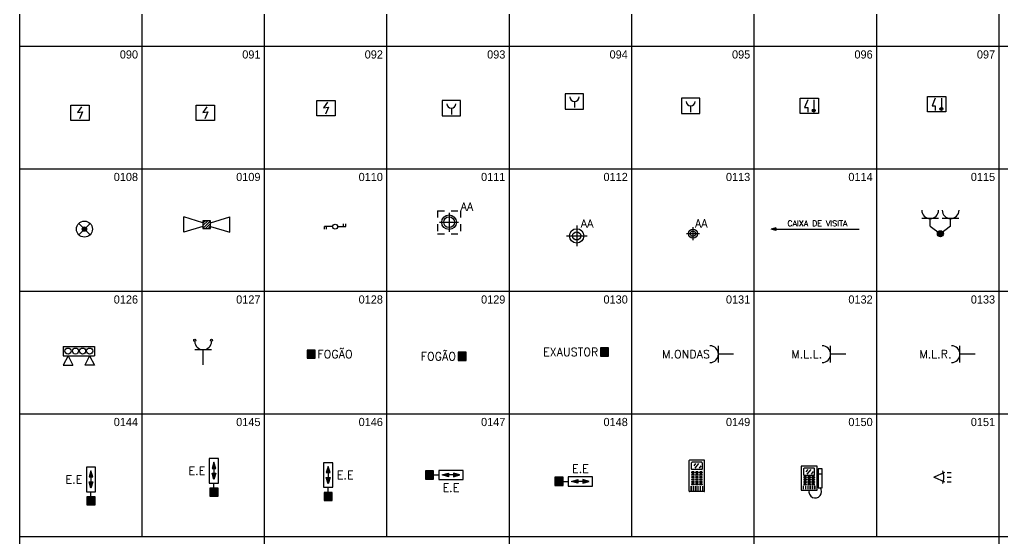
# Model space of a CAD drawing. Header units: millimetres. Extents: x 145 to 60311, y -8355 to 8851.
# Drawn here: x 296.63 to 311.08, y 449.79 to 457.41 of the extents above; entities that cross this region are included whole.
import ezdxf
from ezdxf.enums import TextEntityAlignment as Align

# ---------------------------------------------------------------- set-up
doc = ezdxf.new("R2010")
doc.units = ezdxf.units.MM
doc.linetypes.add('HIDDEN', pattern=[0.375, 0.25, -0.125])
for name, color, linetype in [('COMANDO', 3, 'Continuous'), ('DETECÇÃO DE INCÊNDIOS', 3, 'Continuous'), ('DISTRIBUIÇÃO', 3, 'Continuous'), ('ELECTRICIDADE', 5, 'Continuous'), ('EQUIPAMENTOS', 3, 'Continuous'), ('ILUMINACAO', 5, 'Continuous'), ('ILUMINAÇÃO', 5, 'Continuous'), ('LIGAÇÕES', 5, 'Continuous'), ('SOM', 3, 'Continuous'), ('TOMADAS', 3, 'Continuous'), ('VD PORTEIRO', 3, 'Continuous')]:
    doc.layers.add(name, color=color, linetype=linetype)
doc.styles.add('romanC', font='romanc.shx', dxfattribs={"height": 2})
doc.styles.add('ROMANS', font='romans', dxfattribs={"height": 1.2})

# ---------------------------------------------------------------- blocks, each defined once
blk = doc.blocks.new('090')
at = {"layer": 'DETECÇÃO DE INCÊNDIOS', "color": 1, "linetype": 'Continuous'}
for p, q in [((0.38, 1.5), (-0.62, 0.08)), ((-0.62, 0.08), (0.63, 0.25)), ((0.63, 0.25), (-0.09, -1.43))]:
    blk.add_line(p, q, dxfattribs=at)
at = {"layer": 'DETECÇÃO DE INCÊNDIOS', "color": 3, "linetype": 'Continuous'}
blk.add_lwpolyline([(-2.25, 1.88), (2.25, 1.88), (2.25, -1.88), (-2.25, -1.88)], close=True, dxfattribs=at)
at = {"layer": 'DETECÇÃO DE INCÊNDIOS', "style": 'ROMANS', "flags": 4}
blk.add_attdef('(X)', text='', height=2, dxfattribs=at).set_placement((0, 2.88), align=Align.CENTER)
blk = doc.blocks.new('091')
at = {"layer": 'DETECÇÃO DE INCÊNDIOS', "color": 1, "linetype": 'Continuous'}
for p, q in [((0.38, 1.5), (-0.62, 0.08)), ((-0.62, 0.08), (0.63, 0.25)), ((0.63, 0.25), (-0.09, -1.43))]:
    blk.add_line(p, q, dxfattribs=at)
at = {"layer": 'DETECÇÃO DE INCÊNDIOS', "color": 3, "linetype": 'Continuous'}
blk.add_lwpolyline([(-2.25, 1.88), (2.25, 1.88), (2.25, -1.88), (-2.25, -1.88)], close=True, dxfattribs=at)
at = {"layer": 'DETECÇÃO DE INCÊNDIOS', "style": 'ROMANS', "flags": 4}
blk.add_attdef('(X)', text='', height=2, dxfattribs=at).set_placement((3.25, 0), align=Align.MIDDLE_LEFT)
blk = doc.blocks.new('092')
at = {"layer": 'DETECÇÃO DE INCÊNDIOS', "color": 1, "linetype": 'Continuous'}
for p, q in [((0.38, 1.5), (-0.62, 0.08)), ((-0.62, 0.08), (0.63, 0.25)), ((0.63, 0.25), (-0.09, -1.43))]:
    blk.add_line(p, q, dxfattribs=at)
at = {"layer": 'DETECÇÃO DE INCÊNDIOS', "color": 3, "linetype": 'Continuous'}
blk.add_lwpolyline([(-2.25, 1.88), (2.25, 1.88), (2.25, -1.88), (-2.25, -1.88)], close=True, dxfattribs=at)
at = {"layer": 'DETECÇÃO DE INCÊNDIOS', "style": 'ROMANS', "flags": 4}
blk.add_attdef('(X)', text='', height=2, dxfattribs=at).set_placement((0, -2.88), align=Align.TOP_CENTER)
blk = doc.blocks.new('093')
at = {"layer": 'DETECÇÃO DE INCÊNDIOS', "color": 1, "linetype": 'Continuous'}
blk.add_line((0, 0), (0, -1.5), dxfattribs=at)
at = {"layer": 'DETECÇÃO DE INCÊNDIOS', "color": 3, "linetype": 'Continuous'}
blk.add_lwpolyline([(2.25, 1.875), (-2.25, 1.875), (-2.25, -1.875), (2.25, -1.875)], close=True, dxfattribs=at)
at = {"layer": 'DETECÇÃO DE INCÊNDIOS', "color": 1, "linetype": 'Continuous'}
blk.add_arc((0, 1.125), 1.125, 180, 0, dxfattribs=at)
at = {"layer": 'DETECÇÃO DE INCÊNDIOS', "style": 'ROMANS', "flags": 4}
blk.add_attdef('(X)', text='', height=2, dxfattribs=at).set_placement((0, 2.875), align=Align.CENTER)
blk = doc.blocks.new('094')
at = {"layer": 'DETECÇÃO DE INCÊNDIOS', "color": 1, "linetype": 'Continuous'}
blk.add_line((0, 0), (0, -1.5), dxfattribs=at)
at = {"layer": 'DETECÇÃO DE INCÊNDIOS', "color": 3, "linetype": 'Continuous'}
blk.add_lwpolyline([(2.25, 1.875), (-2.25, 1.875), (-2.25, -1.875), (2.25, -1.875)], close=True, dxfattribs=at)
at = {"layer": 'DETECÇÃO DE INCÊNDIOS', "color": 1, "linetype": 'Continuous'}
blk.add_arc((0, 1.125), 1.125, 180, 0, dxfattribs=at)
at = {"layer": 'DETECÇÃO DE INCÊNDIOS', "style": 'ROMANS', "flags": 4}
blk.add_attdef('(X)', text='', height=2, dxfattribs=at).set_placement((3.25, 0), align=Align.MIDDLE_LEFT)
blk = doc.blocks.new('095')
at = {"layer": 'DETECÇÃO DE INCÊNDIOS', "color": 1, "linetype": 'Continuous'}
blk.add_line((0, 0), (0, -1.5), dxfattribs=at)
at = {"layer": 'DETECÇÃO DE INCÊNDIOS', "color": 3, "linetype": 'Continuous'}
blk.add_lwpolyline([(2.25, 1.875), (-2.25, 1.875), (-2.25, -1.875), (2.25, -1.875)], close=True, dxfattribs=at)
at = {"layer": 'DETECÇÃO DE INCÊNDIOS', "color": 1, "linetype": 'Continuous'}
blk.add_arc((0, 1.125), 1.125, 180, 0, dxfattribs=at)
at = {"layer": 'DETECÇÃO DE INCÊNDIOS', "style": 'ROMANS', "flags": 4}
blk.add_attdef('(X)', text='', height=2, dxfattribs=at).set_placement((0, -2.875), align=Align.TOP_CENTER)
blk = doc.blocks.new('096')
at = {"layer": 'DETECÇÃO DE INCÊNDIOS', "linetype": 'Continuous'}
h = blk.add_hatch(color=1, dxfattribs=at)
edge = h.paths.add_edge_path()
edge.add_arc((1.125, -1.125), 0.375, 0, 360)
at = {"layer": 'DETECÇÃO DE INCÊNDIOS', "color": 3, "linetype": 'Continuous'}
for p, q in [((-2.25, 1.875), (2.25, 1.875)), ((-2.25, -1.875), (-2.25, 1.875)), ((2.25, 1.875), (2.25, -1.875)), ((2.25, -1.875), (-2.25, -1.875))]:
    blk.add_line(p, q, dxfattribs=at)
at = {"layer": 'DETECÇÃO DE INCÊNDIOS', "color": 1, "linetype": 'Continuous'}
for p, q in [((-0.375, 1.5), (-1.125, -0.375)), ((1.125, 1.5), (1.125, -0.75)), ((-1.125, -0.375), (-0.375, -0.375)), ((-0.375, -0.375), (-0.375, -1.5))]:
    blk.add_line(p, q, dxfattribs=at)
blk.add_circle((1.125, -1.125), 0.375, dxfattribs=at)
at = {"layer": 'DETECÇÃO DE INCÊNDIOS', "style": 'ROMANS', "flags": 4}
blk.add_attdef('(X)', text='', height=2, dxfattribs=at).set_placement((0, 2.875), align=Align.CENTER)
blk = doc.blocks.new('097')
at = {"layer": 'DETECÇÃO DE INCÊNDIOS', "linetype": 'Continuous'}
h = blk.add_hatch(color=1, dxfattribs=at)
edge = h.paths.add_edge_path()
edge.add_arc((1.125, -1.125), 0.375, 0, 360)
at = {"layer": 'DETECÇÃO DE INCÊNDIOS', "color": 3, "linetype": 'Continuous'}
for p, q in [((-2.25, 1.875), (2.25, 1.875)), ((-2.25, -1.875), (-2.25, 1.875)), ((2.25, 1.875), (2.25, -1.875)), ((2.25, -1.875), (-2.25, -1.875))]:
    blk.add_line(p, q, dxfattribs=at)
at = {"layer": 'DETECÇÃO DE INCÊNDIOS', "color": 1, "linetype": 'Continuous'}
for p, q in [((-0.375, 1.5), (-1.125, -0.375)), ((1.125, 1.5), (1.125, -0.75)), ((-1.125, -0.375), (-0.375, -0.375)), ((-0.375, -0.375), (-0.375, -1.5))]:
    blk.add_line(p, q, dxfattribs=at)
blk.add_circle((1.125, -1.125), 0.375, dxfattribs=at)
at = {"layer": 'DETECÇÃO DE INCÊNDIOS', "style": 'ROMANS', "flags": 4}
blk.add_attdef('(X)', text='', height=2, dxfattribs=at).set_placement((3.25, 0), align=Align.MIDDLE_LEFT)
blk = doc.blocks.new('0108')
at = {"layer": 'ILUMINAÇÃO'}
h = blk.add_hatch(color=1, dxfattribs=at)
edge = h.paths.add_edge_path()
edge.add_arc((0, 0), 0.543, 0, 360)
at = {"layer": 'ILUMINACAO', "color": 3, "linetype": 'Continuous'}
blk.add_circle((0, 0), 1.97, dxfattribs=at)
at = {"layer": 'ILUMINAÇÃO', "color": 3}
for p, q in [((1.39, -1.39), (-1.39, 1.39)), ((1.39, 1.39), (-1.39, -1.39))]:
    blk.add_line(p, q, dxfattribs=at)
at = {"layer": 'ILUMINAÇÃO', "color": 1}
blk.add_circle((0, 0), 0.543, dxfattribs=at)
blk = doc.blocks.new('0109')
at = {"layer": 'SOM'}
h = blk.add_hatch(dxfattribs=at)
h.set_pattern_fill('LINE', color=1, scale=0.15, angle=45, style=0)
h.set_pattern_definition([(45, (-282.26086, -311.835), (-0.3367596, 0.3367596), [])])
h.paths.add_polyline_path([(1.88, 0.94), (0, 0.94), (0, -0.94), (1.88, -0.94)])
for p, q in [((-4.69, -1.88), (-4.69, 1.88)), ((0, 0.44), (-4.69, 1.88)), ((1.88, 0.44), (6.56, 1.88)), ((6.56, -1.88), (6.56, 1.88)), ((0, -0.44), (-4.69, -1.88)), ((1.88, -0.44), (6.56, -1.88))]:
    blk.add_line(p, q, dxfattribs=at)
blk.add_lwpolyline([(0, -0.94), (1.88, -0.94), (1.88, 0.94), (0, 0.94)], close=True, dxfattribs=at)
blk = doc.blocks.new('0110')
at = {"layer": 'COMANDO'}
for p, q in [((-2.6, -0.05), (-2.6, 0.6)), ((-0.6, 0.6), (-2.6, 0.6)), ((-2.1, -0.05), (-2.1, 0.6)), ((0.6, 0.6), (2.6, 0.6)), ((2.1, 0.6), (2.1, 1.25)), ((2.6, 0.6), (2.6, 1.25))]:
    blk.add_line(p, q, dxfattribs=at)
blk.add_circle((0, 0.6), 0.6, dxfattribs=at)
blk = doc.blocks.new('SPOT')
at = {"layer": 'ILUMINACAO', "color": 1, "linetype": 'Continuous'}
for p, q in [((-2.32, 0), (2.32, 0)), ((0, 2.32), (0, -2.32))]:
    blk.add_line(p, q, dxfattribs=at)
at = {"layer": 'ILUMINACAO', "color": 3, "linetype": 'Continuous'}
blk.add_circle((0, 0), 1.8, dxfattribs=at)
at = {"layer": 'ILUMINACAO', "linetype": 'Continuous'}
blk.add_circle((0, 0), 1.32, dxfattribs=at)
blk = doc.blocks.new('0111')
at = {"layer": 'ILUMINACAO', "color": 2, "linetype": 'HIDDEN', "ltscale": 0.25}
for p, q in [((-2.82, 2.82), (2.82, 2.82)), ((-2.82, 2.82), (-2.82, -2.82)), ((2.82, 2.82), (2.82, -2.82)), ((-2.82, -2.82), (2.82, -2.82))]:
    blk.add_line(p, q, dxfattribs=at)
at = {"layer": 'ILUMINACAO'}
blk.add_blockref('SPOT', (0, 0), dxfattribs=at)
at = {"layer": 'ILUMINACAO', "color": 1, "style": 'romanC', "flags": 4}
blk.add_attdef('(X)', (2.82, 2.82), '', height=2, dxfattribs=at)
blk = doc.blocks.new('SPOT PEQ.')
at = {"layer": 'ILUMINAÇÃO', "color": 1, "linetype": 'Continuous'}
for p, q in [((0, 2.53), (0, -2.53)), ((-2.53, 0), (2.53, 0))]:
    blk.add_line(p, q, dxfattribs=at)
for radius in [1.75, 1]:
    blk.add_circle((0, 0), radius, dxfattribs=at)
blk = doc.blocks.new('0112')
at = {"layer": 'ELECTRICIDADE'}
blk.add_blockref('SPOT PEQ.', (0, 0), dxfattribs=at)
at = {"layer": 'ILUMINACAO', "color": 1, "style": 'romanC', "flags": 4}
blk.add_attdef('(X)', (1, 2.03), '', height=2, dxfattribs=at)
blk = doc.blocks.new('SPOT + PEQ.')
at = {"layer": 'ILUMINAÇÃO', "color": 1, "linetype": 'Continuous'}
for p, q in [((-1.62, 0), (1.62, 0)), ((0, 1.62), (0, -1.62))]:
    blk.add_line(p, q, dxfattribs=at)
blk.add_circle((0, 0), 1.12, dxfattribs=at)
at = {"layer": 'ILUMINAÇÃO', "color": 8, "linetype": 'Continuous'}
blk.add_circle((0, 0), 0.64, dxfattribs=at)
blk = doc.blocks.new('0113')
at = {"layer": 'ELECTRICIDADE'}
blk.add_blockref('SPOT + PEQ.', (0, 0), dxfattribs=at)
at = {"layer": 'ILUMINACAO', "color": 1, "style": 'romanC', "flags": 4}
blk.add_attdef('(X)', (0.5, 1.53), '', height=2, dxfattribs=at)
blk = doc.blocks.new('0114')
at = {"layer": 'TOMADAS', "linetype": 'Continuous'}
h = blk.add_hatch(color=2, dxfattribs=at)
h.paths.add_polyline_path([(2.7, 0.49), (2.7, 0), (1, 0)])
h.paths.add_polyline_path([(2.7, 0), (2.7, -0.49), (1, 0)])
at = {"layer": 'TOMADAS', "color": 2, "linetype": 'Continuous'}
for p, q in [((2.7, 0.49), (1, 0)), ((2.7, -0.49), (1, 0)), ((2.7, 0.49), (2.7, -0.49)), ((2.7, 0), (31.85, 0))]:
    blk.add_line(p, q, dxfattribs=at)
at = {"layer": 'DISTRIBUIÇÃO', "style": 'ROMANS'}
blk.add_text('CAIXA DE VISITA', height=2, dxfattribs=at).set_placement((6.73, 1))
blk = doc.blocks.new('0115')
at = {"layer": 'TOMADAS'}
h = blk.add_hatch(color=256, dxfattribs=at)
edge = h.paths.add_edge_path()
edge.add_arc((0, 0), 0.75, 0, 360)
for p, q in [((-0.46, 3.73), (-4.54, 3.73)), ((-2.5, 1.86), (-2.5, 3.73)), ((4.54, 3.73), (0.46, 3.73)), ((2.5, 1.86), (2.5, 3.73)), ((-2.5, 1.86), (0, 0)), ((2.5, 1.86), (0, 0))]:
    blk.add_line(p, q, dxfattribs=at)
blk.add_circle((0, 0), 0.75, dxfattribs=at)
for centre in [(-2.5, 5.79), (2.5, 5.79)]:
    blk.add_arc(centre, 2.06, 180, 0, dxfattribs=at)
blk = doc.blocks.new('0127')
at = {"layer": 'TOMADAS'}
for p, q in [((2.04, 3.73), (-2.04, 3.73)), ((0, 0), (0, 3.73))]:
    blk.add_line(p, q, dxfattribs=at)
at = {"layer": 'TOMADAS', "color": 1, "linetype": 'Continuous'}
for centre in [(-2.06, 6.04), (2.06, 6.04)]:
    blk.add_circle(centre, 0.25, dxfattribs=at)
at = {"layer": 'TOMADAS'}
blk.add_arc((0, 5.79), 2.06, 180, 0, dxfattribs=at)
blk = doc.blocks.new('0128')
at = {"layer": 'EQUIPAMENTOS'}
blk.add_hatch(color=5, dxfattribs=at).paths.add_polyline_path([(-2, -1), (0, -1), (0, 1), (-2, 1)])
at = {"layer": 'EQUIPAMENTOS', "color": 5}
blk.add_lwpolyline([(-2, -1), (0, -1), (0, 1), (-2, 1)], close=True, dxfattribs=at)
at = {"layer": 'EQUIPAMENTOS', "style": 'ROMANS'}
blk.add_text('FOGÃO', height=2, dxfattribs=at).set_placement((0.5, 0), align=Align.MIDDLE_LEFT)
blk = doc.blocks.new('0129')
at = {"layer": 'EQUIPAMENTOS'}
blk.add_hatch(color=5, dxfattribs=at).paths.add_polyline_path([(-2, -1), (0, -1), (0, 1), (-2, 1)])
at = {"layer": 'EQUIPAMENTOS', "color": 5}
blk.add_lwpolyline([(-2, -1), (0, -1), (0, 1), (-2, 1)], close=True, dxfattribs=at)
at = {"layer": 'EQUIPAMENTOS', "style": 'ROMANS'}
blk.add_text('FOGÃO', height=2, dxfattribs=at).set_placement((-2.5, 0), align=Align.MIDDLE_RIGHT)
blk = doc.blocks.new('0130')
at = {"layer": 'EQUIPAMENTOS'}
blk.add_hatch(color=5, dxfattribs=at).paths.add_polyline_path([(-2, -1), (0, -1), (0, 1), (-2, 1)])
at = {"layer": 'EQUIPAMENTOS', "color": 5}
blk.add_lwpolyline([(-2, -1), (0, -1), (0, 1), (-2, 1)], close=True, dxfattribs=at)
at = {"layer": 'EQUIPAMENTOS', "style": 'ROMANS'}
blk.add_text('EXAUSTOR', height=2, dxfattribs=at).set_placement((-2.5, 0), align=Align.MIDDLE_RIGHT)
blk = doc.blocks.new('0131')
at = {"layer": 'EQUIPAMENTOS'}
for p, q in [((-3.73, -2.04), (-3.73, 2.04)), ((0, 0), (-3.73, 0))]:
    blk.add_line(p, q, dxfattribs=at)
blk.add_arc((-5.79, 0), 2.06, 270, 90, dxfattribs=at)
at = {"layer": 'EQUIPAMENTOS', "style": 'ROMANS'}
blk.add_text('M.ONDAS', height=2, dxfattribs=at).set_placement((-5.79, 0), align=Align.MIDDLE_RIGHT)
blk = doc.blocks.new('0132')
at = {"layer": 'EQUIPAMENTOS'}
for p, q in [((-3.73, -2.04), (-3.73, 2.04)), ((0, 0), (-3.73, 0))]:
    blk.add_line(p, q, dxfattribs=at)
blk.add_arc((-5.79, 0), 2.06, 270, 90, dxfattribs=at)
at = {"layer": 'EQUIPAMENTOS', "style": 'ROMANS'}
blk.add_text('M.L.L.', height=2, dxfattribs=at).set_placement((-5.79, 0), align=Align.MIDDLE_RIGHT)
blk = doc.blocks.new('0133')
at = {"layer": 'EQUIPAMENTOS'}
for p, q in [((-3.73, -2.04), (-3.73, 2.04)), ((0, 0), (-3.73, 0))]:
    blk.add_line(p, q, dxfattribs=at)
blk.add_arc((-5.79, 0), 2.06, 270, 90, dxfattribs=at)
at = {"layer": 'EQUIPAMENTOS', "style": 'ROMANS'}
blk.add_text('M.L.R.', height=2, dxfattribs=at).set_placement((-5.79, 0), align=Align.MIDDLE_RIGHT)
blk = doc.blocks.new('CAIXA')
at = {"layer": 'LIGAÇÕES'}
blk.add_hatch(color=256, dxfattribs=at).paths.add_polyline_path([(-1, -1), (1, -1), (1, 1), (-1, 1)])
at = {"layer": 'LIGAÇÕES', "color": 8}
for p, q in [((-1, -0.58), (1, 0.58)), ((-1, 0.58), (1, -0.58)), ((0.58, 1), (-0.58, -1)), ((-0.58, 1), (0.58, -1)), ((0, -1), (0, 1)), ((-1, 0), (1, 0))]:
    blk.add_line(p, q, dxfattribs=at)
blk.add_lwpolyline([(-1, -1), (1, -1), (1, 1), (-1, 1)], close=True, dxfattribs=at)
blk = doc.blocks.new('0145')
at = {"layer": 'EQUIPAMENTOS'}
for points in [[(-0.47, 5.85), (0.47, 5.85), (0, 7.39)], [(0, 3.11), (0.47, 4.65), (-0.47, 4.65)]]:
    blk.add_hatch(color=1, dxfattribs=at).paths.add_polyline_path(points)
at = {"layer": 'EQUIPAMENTOS', "color": 2}
blk.add_line((0, 5.85), (0, 4.65), dxfattribs=at)
at = {"layer": 'EQUIPAMENTOS', "color": 3}
blk.add_line((0, 1), (0, 2.25), dxfattribs=at)
blk.add_lwpolyline([(-1.13, 2.25), (1.12, 2.25), (1.12, 8.25), (-1.13, 8.25)], close=True, dxfattribs=at)
at = {"layer": 'EQUIPAMENTOS', "color": 1}
for points in [[(0, 7.39), (-0.47, 5.85), (0.47, 5.85)], [(0, 3.11), (-0.47, 4.65), (0.47, 4.65)]]:
    blk.add_lwpolyline(points, close=True, dxfattribs=at)
at = {"layer": 'LIGAÇÕES'}
blk.add_blockref('CAIXA', (0, 0), dxfattribs=at)
at = {"layer": 'EQUIPAMENTOS', "style": 'ROMANS'}
blk.add_text('E.E', height=2, dxfattribs=at).set_placement((-2.13, 5.25), align=Align.MIDDLE_RIGHT)
blk = doc.blocks.new('0146')
at = {"layer": 'EQUIPAMENTOS'}
for points in [[(-0.47, 5.85), (0.47, 5.85), (0, 7.39)], [(0, 3.11), (0.47, 4.65), (-0.47, 4.65)]]:
    blk.add_hatch(color=1, dxfattribs=at).paths.add_polyline_path(points)
at = {"layer": 'EQUIPAMENTOS', "color": 2}
blk.add_line((0, 5.85), (0, 4.65), dxfattribs=at)
at = {"layer": 'EQUIPAMENTOS', "color": 3}
blk.add_line((0, 1), (0, 2.25), dxfattribs=at)
blk.add_lwpolyline([(-1.13, 2.25), (1.12, 2.25), (1.12, 8.25), (-1.13, 8.25)], close=True, dxfattribs=at)
at = {"layer": 'EQUIPAMENTOS', "color": 1}
for points in [[(0, 7.39), (-0.47, 5.85), (0.47, 5.85)], [(0, 3.11), (-0.47, 4.65), (0.47, 4.65)]]:
    blk.add_lwpolyline(points, close=True, dxfattribs=at)
at = {"layer": 'LIGAÇÕES'}
blk.add_blockref('CAIXA', (0, 0), dxfattribs=at)
at = {"layer": 'EQUIPAMENTOS', "style": 'ROMANS'}
blk.add_text('E.E', height=2, dxfattribs=at).set_placement((2.12, 5.25), align=Align.MIDDLE_LEFT)
blk = doc.blocks.new('0147')
at = {"layer": 'EQUIPAMENTOS'}
for points in [[(3.11, 0), (4.65, -0.47), (4.65, 0.47)], [(5.85, 0.47), (5.85, -0.47), (7.39, 0)]]:
    blk.add_hatch(color=1, dxfattribs=at).paths.add_polyline_path(points)
at = {"layer": 'EQUIPAMENTOS', "color": 3}
blk.add_line((1, 0), (2.25, 0), dxfattribs=at)
at = {"layer": 'EQUIPAMENTOS', "color": 2}
blk.add_line((5.85, 0), (4.65, 0), dxfattribs=at)
at = {"layer": 'EQUIPAMENTOS', "color": 3}
blk.add_lwpolyline([(2.25, 1.12), (2.25, -1.13), (8.25, -1.13), (8.25, 1.12)], close=True, dxfattribs=at)
at = {"layer": 'EQUIPAMENTOS', "color": 1}
for points in [[(3.11, 0), (4.65, 0.47), (4.65, -0.47)], [(7.39, 0), (5.85, 0.47), (5.85, -0.47)]]:
    blk.add_lwpolyline(points, close=True, dxfattribs=at)
at = {"layer": 'LIGAÇÕES', "rotation": 270}
blk.add_blockref('CAIXA', (0, 0), dxfattribs=at)
at = {"layer": 'EQUIPAMENTOS', "style": 'ROMANS'}
blk.add_text('E.E', height=2, dxfattribs=at).set_placement((5.25, -2.13), align=Align.TOP_CENTER)
blk = doc.blocks.new('0148')
at = {"layer": 'EQUIPAMENTOS'}
for points in [[(3.11, 0), (4.65, -0.47), (4.65, 0.47)], [(5.85, 0.47), (5.85, -0.47), (7.39, 0)]]:
    blk.add_hatch(color=1, dxfattribs=at).paths.add_polyline_path(points)
at = {"layer": 'EQUIPAMENTOS', "color": 3}
blk.add_line((1, 0), (2.25, 0), dxfattribs=at)
at = {"layer": 'EQUIPAMENTOS', "color": 2}
blk.add_line((5.85, 0), (4.65, 0), dxfattribs=at)
at = {"layer": 'EQUIPAMENTOS', "color": 3}
blk.add_lwpolyline([(2.25, 1.12), (2.25, -1.13), (8.25, -1.13), (8.25, 1.12)], close=True, dxfattribs=at)
at = {"layer": 'EQUIPAMENTOS', "color": 1}
for points in [[(3.11, 0), (4.65, 0.47), (4.65, -0.47)], [(7.39, 0), (5.85, 0.47), (5.85, -0.47)]]:
    blk.add_lwpolyline(points, close=True, dxfattribs=at)
at = {"layer": 'LIGAÇÕES', "rotation": 270}
blk.add_blockref('CAIXA', (0, 0), dxfattribs=at)
at = {"layer": 'EQUIPAMENTOS', "style": 'ROMANS', "text_generation_flag": 6}
blk.add_text('E.E', height=2, rotation=180, dxfattribs=at).set_placement((5.25, 2.12), align=Align.CENTER)
blk = doc.blocks.new('0149')
at = {"layer": 'VD PORTEIRO', "color": 3, "linetype": 'Continuous'}
for p, q in [((-1.88, -6.09), (-1.88, 1.45)), ((1.78, 1.55), (-1.78, 1.55)), ((1.88, -6.09), (1.88, 1.45)), ((1.78, -6.18), (-1.78, -6.18))]:
    blk.add_line(p, q, dxfattribs=at)
at = {"layer": 'VD PORTEIRO', "color": 1, "linetype": 'Continuous'}
for p, q in [((-1.32, -0.68), (-1.32, 0.89)), ((1.22, 0.99), (-1.22, 0.99)), ((1.32, -0.68), (1.32, 0.89)), ((1.22, -0.77), (-1.22, -0.77))]:
    blk.add_line(p, q, dxfattribs=at)
at = {"layer": 'VD PORTEIRO', "color": 8, "linetype": 'Continuous'}
for p, q in [((-0.33, 0.71), (-0.8, 0.13)), ((0.4, 0.71), (-0.53, -0.46)), ((0.96, 0.16), (0.52, -0.46))]:
    blk.add_line(p, q, dxfattribs=at)
at = {"layer": 'VD PORTEIRO', "color": 2}
for p, q in [((-1.32, -1.46), (-1.32, -1.48)), ((-1.32, -2.04), (-1.32, -2.07)), ((-0.76, -1.36), (-1.22, -1.36)), ((-0.76, -1.58), (-1.22, -1.58)), ((-0.76, -1.95), (-1.22, -1.95)), ((-0.76, -2.16), (-1.22, -2.16)), ((-0.66, -1.46), (-0.66, -1.48)), ((-0.66, -2.04), (-0.66, -2.07)), ((-0.32, -1.46), (-0.32, -1.48)), ((-0.32, -2.04), (-0.32, -2.07)), ((0.24, -1.36), (-0.23, -1.36)), ((0.24, -1.58), (-0.23, -1.58)), ((0.24, -1.95), (-0.23, -1.95)), ((0.24, -2.16), (-0.23, -2.16)), ((0.33, -1.46), (0.33, -1.48)), ((0.33, -2.04), (0.33, -2.07)), ((0.66, -1.46), (0.66, -1.48)), ((0.66, -2.04), (0.66, -2.07)), ((1.22, -1.36), (0.75, -1.36)), ((1.22, -1.58), (0.75, -1.58)), ((1.22, -1.95), (0.75, -1.95)), ((1.22, -2.16), (0.75, -2.16)), ((1.31, -1.46), (1.31, -1.48)), ((1.31, -2.04), (1.31, -2.07)), ((-1.32, -2.62), (-1.32, -2.65)), ((-1.32, -3.2), (-1.32, -3.23)), ((-1.32, -3.79), (-1.32, -3.82)), ((-1.32, -4.37), (-1.32, -4.4)), ((-0.76, -2.53), (-1.22, -2.53)), ((-0.76, -2.74), (-1.22, -2.74)), ((-0.76, -3.11), (-1.22, -3.11)), ((-0.76, -3.33), (-1.22, -3.33)), ((-0.76, -3.69), (-1.22, -3.69)), ((-0.76, -3.91), (-1.22, -3.91)), ((-0.76, -4.28), (-1.22, -4.28)), ((-0.76, -4.49), (-1.22, -4.49)), ((-0.66, -2.62), (-0.66, -2.65)), ((-0.66, -3.2), (-0.66, -3.23)), ((-0.66, -3.79), (-0.66, -3.82)), ((-0.66, -4.37), (-0.66, -4.4)), ((-0.32, -2.62), (-0.32, -2.65)), ((-0.32, -3.2), (-0.32, -3.23)), ((-0.32, -3.79), (-0.32, -3.82)), ((-0.32, -4.37), (-0.32, -4.4)), ((0.24, -2.53), (-0.23, -2.53)), ((0.24, -2.74), (-0.23, -2.74)), ((0.24, -3.11), (-0.23, -3.11)), ((0.24, -3.33), (-0.23, -3.33)), ((0.24, -3.69), (-0.23, -3.69)), ((0.24, -3.91), (-0.23, -3.91)), ((0.24, -4.28), (-0.23, -4.28)), ((0.24, -4.49), (-0.23, -4.49)), ((0.33, -2.62), (0.33, -2.65)), ((0.33, -3.2), (0.33, -3.23)), ((0.33, -3.79), (0.33, -3.82)), ((0.33, -4.37), (0.33, -4.4)), ((0.66, -2.62), (0.66, -2.65)), ((0.66, -3.2), (0.66, -3.23)), ((0.66, -3.79), (0.66, -3.82)), ((0.66, -4.37), (0.66, -4.4)), ((1.22, -2.53), (0.75, -2.53)), ((1.22, -2.74), (0.75, -2.74)), ((1.22, -3.11), (0.75, -3.11)), ((1.22, -3.33), (0.75, -3.33)), ((1.22, -3.69), (0.75, -3.69)), ((1.22, -3.91), (0.75, -3.91)), ((1.22, -4.28), (0.75, -4.28)), ((1.22, -4.49), (0.75, -4.49)), ((1.31, -2.62), (1.31, -2.65)), ((1.31, -3.2), (1.31, -3.23)), ((1.31, -3.79), (1.31, -3.82)), ((1.31, -4.37), (1.31, -4.4))]:
    blk.add_line(p, q, dxfattribs=at)
at = {"layer": 'VD PORTEIRO', "color": 1}
for p, q in [((-1.27, -5), (-1.55, -5)), ((-1.27, -5.28), (-1.55, -5.28)), ((-1.27, -5.56), (-1.55, -5.56)), ((-1.27, -5.84), (-1.55, -5.84)), ((-0.71, -5), (-0.99, -5)), ((-0.71, -5.28), (-0.99, -5.28)), ((-0.71, -5.56), (-0.99, -5.56)), ((-0.71, -5.84), (-0.99, -5.84)), ((-0.15, -5), (-0.43, -5)), ((-0.15, -5.28), (-0.43, -5.28)), ((-0.15, -5.56), (-0.43, -5.56)), ((-0.15, -5.84), (-0.43, -5.84)), ((0.41, -5), (0.13, -5)), ((0.41, -5.28), (0.13, -5.28)), ((0.41, -5.56), (0.13, -5.56)), ((0.41, -5.84), (0.13, -5.84)), ((0.97, -5), (0.69, -5)), ((0.97, -5.28), (0.69, -5.28)), ((0.97, -5.56), (0.69, -5.56)), ((0.97, -5.84), (0.69, -5.84)), ((1.53, -5), (1.25, -5)), ((1.53, -5.28), (1.25, -5.28)), ((1.53, -5.56), (1.25, -5.56)), ((1.53, -5.84), (1.25, -5.84))]:
    blk.add_line(p, q, dxfattribs=at)
at = {"layer": 'VD PORTEIRO', "color": 3, "linetype": 'Continuous'}
for centre, start, end in [((-1.78, 1.45), 90, 180), ((1.78, 1.45), 0, 90), ((-1.78, -6.09), 180, 270), ((1.78, -6.09), 270, 0)]:
    blk.add_arc(centre, 0.0932, start, end, dxfattribs=at)
at = {"layer": 'VD PORTEIRO', "color": 1, "linetype": 'Continuous'}
for centre, start, end in [((-1.22, 0.89), 90, 180), ((1.22, 0.89), 0, 90), ((-1.22, -0.68), 180, 270), ((1.22, -0.68), 270, 0)]:
    blk.add_arc(centre, 0.0932, start, end, dxfattribs=at)
at = {"layer": 'VD PORTEIRO', "color": 2}
for centre, start, end in [((-1.22, -1.46), 90, 180), ((-1.22, -1.48), 180, 270), ((-1.22, -2.04), 90, 180), ((-1.22, -2.07), 180, 270), ((-0.76, -1.46), 0, 90), ((-0.76, -1.48), 270, 0), ((-0.76, -2.04), 0, 90), ((-0.76, -2.07), 270, 0), ((-0.23, -1.46), 90, 180), ((-0.23, -1.48), 180, 270), ((-0.23, -2.04), 90, 180), ((-0.23, -2.07), 180, 270), ((0.24, -1.46), 0, 90), ((0.24, -1.48), 270, 0), ((0.24, -2.04), 0, 90), ((0.24, -2.07), 270, 0), ((0.75, -1.46), 90, 180), ((0.75, -1.48), 180, 270), ((0.75, -2.04), 90, 180), ((0.75, -2.07), 180, 270), ((1.22, -1.46), 0, 90), ((1.22, -1.48), 270, 0), ((1.22, -2.04), 0, 90), ((1.22, -2.07), 270, 0), ((-1.22, -2.62), 90, 180), ((-1.22, -2.65), 180, 270), ((-1.22, -3.2), 90, 180), ((-1.22, -3.23), 180, 270), ((-1.22, -3.79), 90, 180), ((-1.22, -3.82), 180, 270), ((-1.22, -4.37), 90, 180), ((-1.22, -4.4), 180, 270), ((-0.76, -2.62), 0, 90), ((-0.76, -2.65), 270, 0), ((-0.76, -3.2), 0, 90), ((-0.76, -3.23), 270, 0), ((-0.76, -3.79), 0, 90), ((-0.76, -3.82), 270, 0), ((-0.76, -4.37), 0, 90), ((-0.76, -4.4), 270, 0), ((-0.23, -2.62), 90, 180), ((-0.23, -2.65), 180, 270), ((-0.23, -3.2), 90, 180), ((-0.23, -3.23), 180, 270), ((-0.23, -3.79), 90, 180), ((-0.23, -3.82), 180, 270), ((-0.23, -4.37), 90, 180), ((-0.23, -4.4), 180, 270), ((0.24, -2.62), 0, 90), ((0.24, -2.65), 270, 0), ((0.24, -3.2), 0, 90), ((0.24, -3.23), 270, 0), ((0.24, -3.79), 0, 90), ((0.24, -3.82), 270, 0), ((0.24, -4.37), 0, 90), ((0.24, -4.4), 270, 0), ((0.75, -2.62), 90, 180), ((0.75, -2.65), 180, 270), ((0.75, -3.2), 90, 180), ((0.75, -3.23), 180, 270), ((0.75, -3.79), 90, 180), ((0.75, -3.82), 180, 270), ((0.75, -4.37), 90, 180), ((0.75, -4.4), 180, 270), ((1.22, -2.62), 0, 90), ((1.22, -2.65), 270, 0), ((1.22, -3.2), 0, 90), ((1.22, -3.23), 270, 0), ((1.22, -3.79), 0, 90), ((1.22, -3.82), 270, 0), ((1.22, -4.37), 0, 90), ((1.22, -4.4), 270, 0)]:
    blk.add_arc(centre, 0.0932, start, end, dxfattribs=at)
blk = doc.blocks.new('0150')
at = {"layer": 'VD PORTEIRO', "color": 3, "linetype": 'Continuous'}
for p, q in [((1.95, 5.89), (-1.95, 5.89)), ((-1.95, 5.89), (-1.95, 0)), ((1.95, 0), (1.95, 5.89)), ((-1.95, 0), (1.95, 0))]:
    blk.add_line(p, q, dxfattribs=at)
at = {"layer": 'VD PORTEIRO', "color": 1, "linetype": 'Continuous'}
for p, q in [((-1.32, 3.67), (-1.32, 5.24)), ((1.22, 5.33), (-1.22, 5.33)), ((1.32, 3.67), (1.32, 5.24)), ((2.21, 5.19), (2.21, 0.58)), ((3.23, 5.19), (2.21, 5.19)), ((3.23, 0.58), (3.23, 5.19)), ((1.22, 3.58), (-1.22, 3.58)), ((2.21, 0.58), (3.23, 0.58))]:
    blk.add_line(p, q, dxfattribs=at)
at = {"layer": 'VD PORTEIRO', "color": 8, "linetype": 'Continuous'}
for p, q in [((-0.33, 5.05), (-0.8, 4.47)), ((0.4, 5.05), (-0.53, 3.89)), ((0.96, 4.51), (0.52, 3.89)), ((2.21, 3.95), (3.23, 3.95))]:
    blk.add_line(p, q, dxfattribs=at)
at = {"layer": 'VD PORTEIRO', "color": 2}
for p, q in [((-1.32, 3.14), (-1.32, 3.11)), ((-1.32, 2.56), (-1.32, 2.53)), ((-0.76, 3.24), (-1.22, 3.24)), ((-0.76, 3.02), (-1.22, 3.02)), ((-0.76, 2.65), (-1.22, 2.65)), ((-0.76, 2.44), (-1.22, 2.44)), ((-0.66, 3.14), (-0.66, 3.11)), ((-0.66, 2.56), (-0.66, 2.53)), ((-0.32, 3.14), (-0.32, 3.11)), ((-0.32, 2.56), (-0.32, 2.53)), ((0.24, 3.24), (-0.23, 3.24)), ((0.24, 3.02), (-0.23, 3.02)), ((0.24, 2.65), (-0.23, 2.65)), ((0.24, 2.44), (-0.23, 2.44)), ((0.33, 3.14), (0.33, 3.11)), ((0.33, 2.56), (0.33, 2.53)), ((0.66, 3.14), (0.66, 3.11)), ((0.66, 2.56), (0.66, 2.53)), ((1.22, 3.24), (0.75, 3.24)), ((1.22, 3.02), (0.75, 3.02)), ((1.22, 2.65), (0.75, 2.65)), ((1.22, 2.44), (0.75, 2.44)), ((1.31, 3.14), (1.31, 3.11)), ((1.31, 2.56), (1.31, 2.53)), ((-1.32, 1.98), (-1.32, 1.95)), ((-1.32, 1.39), (-1.32, 1.36)), ((-0.76, 2.07), (-1.22, 2.07)), ((-0.76, 1.85), (-1.22, 1.85)), ((-0.76, 1.49), (-1.22, 1.49)), ((-0.76, 1.27), (-1.22, 1.27)), ((-0.66, 1.98), (-0.66, 1.95)), ((-0.66, 1.39), (-0.66, 1.36)), ((-0.32, 1.98), (-0.32, 1.95)), ((-0.32, 1.39), (-0.32, 1.36)), ((0.24, 2.07), (-0.23, 2.07)), ((0.24, 1.85), (-0.23, 1.85)), ((0.24, 1.49), (-0.23, 1.49)), ((0.24, 1.27), (-0.23, 1.27)), ((0.33, 1.98), (0.33, 1.95)), ((0.33, 1.39), (0.33, 1.36)), ((0.66, 1.98), (0.66, 1.95)), ((0.66, 1.39), (0.66, 1.36)), ((1.22, 2.07), (0.75, 2.07)), ((1.22, 1.85), (0.75, 1.85)), ((1.22, 1.49), (0.75, 1.49)), ((1.22, 1.27), (0.75, 1.27)), ((1.31, 1.98), (1.31, 1.95)), ((1.31, 1.39), (1.31, 1.36))]:
    blk.add_line(p, q, dxfattribs=at)
at = {"layer": 'VD PORTEIRO', "color": 1}
for p, q in [((-1.27, 0.9), (-1.55, 0.9)), ((-1.27, 0.62), (-1.55, 0.62)), ((-1.27, 0.34), (-1.55, 0.34)), ((-0.71, 0.9), (-0.99, 0.9)), ((-0.71, 0.62), (-0.99, 0.62)), ((-0.71, 0.34), (-0.99, 0.34)), ((-0.15, 0.9), (-0.43, 0.9)), ((-0.15, 0.62), (-0.43, 0.62)), ((-0.15, 0.34), (-0.43, 0.34)), ((0.41, 0.9), (0.13, 0.9)), ((0.41, 0.62), (0.13, 0.62)), ((0.41, 0.34), (0.13, 0.34)), ((0.97, 0.9), (0.69, 0.9)), ((0.97, 0.62), (0.69, 0.62)), ((0.97, 0.34), (0.69, 0.34)), ((1.53, 0.9), (1.25, 0.9)), ((1.53, 0.62), (1.25, 0.62)), ((1.53, 0.34), (1.25, 0.34))]:
    blk.add_line(p, q, dxfattribs=at)
at = {"layer": 'VD PORTEIRO', "color": 1, "linetype": 'Continuous'}
for centre, start, end in [((-1.22, 5.24), 90, 180), ((1.22, 5.24), 0, 90), ((-1.22, 3.67), 180, 270), ((1.22, 3.67), 270, 0)]:
    blk.add_arc(centre, 0.0932, start, end, dxfattribs=at)
at = {"layer": 'VD PORTEIRO', "color": 2}
for centre, start, end in [((-1.22, 3.14), 90, 180), ((-1.22, 3.11), 180, 270), ((-1.22, 2.56), 90, 180), ((-1.22, 2.53), 180, 270), ((-0.76, 3.14), 0, 90), ((-0.76, 3.11), 270, 0), ((-0.76, 2.56), 0, 90), ((-0.76, 2.53), 270, 0), ((-0.23, 3.14), 90, 180), ((-0.23, 3.11), 180, 270), ((-0.23, 2.56), 90, 180), ((-0.23, 2.53), 180, 270), ((0.24, 3.14), 0, 90), ((0.24, 3.11), 270, 0), ((0.24, 2.56), 0, 90), ((0.24, 2.53), 270, 0), ((0.75, 3.14), 90, 180), ((0.75, 3.11), 180, 270), ((0.75, 2.56), 90, 180), ((0.75, 2.53), 180, 270), ((1.22, 3.14), 0, 90), ((1.22, 3.11), 270, 0), ((1.22, 2.56), 0, 90), ((1.22, 2.53), 270, 0), ((-1.22, 1.98), 90, 180), ((-1.22, 1.95), 180, 270), ((-1.22, 1.39), 90, 180), ((-1.22, 1.36), 180, 270), ((-0.76, 1.98), 0, 90), ((-0.76, 1.95), 270, 0), ((-0.76, 1.39), 0, 90), ((-0.76, 1.36), 270, 0), ((-0.23, 1.98), 90, 180), ((-0.23, 1.95), 180, 270), ((-0.23, 1.39), 90, 180), ((-0.23, 1.36), 180, 270), ((0.24, 1.98), 0, 90), ((0.24, 1.95), 270, 0), ((0.24, 1.39), 0, 90), ((0.24, 1.36), 270, 0), ((0.75, 1.98), 90, 180), ((0.75, 1.95), 180, 270), ((0.75, 1.39), 90, 180), ((0.75, 1.36), 180, 270), ((1.22, 1.98), 0, 90), ((1.22, 1.95), 270, 0), ((1.22, 1.39), 0, 90), ((1.22, 1.36), 270, 0)]:
    blk.add_arc(centre, 0.0932, start, end, dxfattribs=at)
at = {"layer": 'VD PORTEIRO', "linetype": 'Continuous'}
blk.add_arc((1.51, -0.39), 1.56, 165.3754, 38.7809, dxfattribs=at)
blk = doc.blocks.new('0151')
at = {"layer": 'COMANDO'}
for p, q in [((3.17, 1.15), (4.17, 1.15)), ((3.17, 0), (4.17, 0)), ((3.17, -1.15), (4.17, -1.15))]:
    blk.add_line(p, q, dxfattribs=at)
blk.add_lwpolyline([(2.6, -1.25), (0.06, -0.09, -0.618034), (0.06, 0.09), (2.6, 1.25)], format="xyb", dxfattribs=at)
blk.add_arc((-2.52, 0), 4.87, 341.2647, 18.7353, dxfattribs=at)
blk = doc.blocks.new('0126')
at = {"layer": 'LIGAÇÕES', "color": 3}
for p, q in [((-3.81, 0), (-3.81, -2.31)), ((-3.81, 0), (3.81, 0)), ((3.81, 0), (3.81, -2.31)), ((-3.81, -2.31), (3.81, -2.31))]:
    blk.add_line(p, q, dxfattribs=at)
at = {"layer": 'LIGAÇÕES', "color": 1}
for p, q in [((-2.65, -2.31), (-3.81, -4.62)), ((-2.65, -2.31), (-1.5, -4.62)), ((2.65, -2.31), (1.5, -4.62)), ((2.65, -2.31), (3.81, -4.62)), ((-3.81, -4.62), (-1.5, -4.62)), ((3.81, -4.62), (1.5, -4.62))]:
    blk.add_line(p, q, dxfattribs=at)
for centre in [(-2.65, -1.16), (-0.82, -1.16), (0.91, -1.16), (0.91, -1.16), (2.65, -1.16)]:
    blk.add_circle(centre, 0.745, dxfattribs=at)

msp = doc.modelspace()

# ---------------------------------------------------------------- linework, layer by layer
for p, q in [((296.63, 444.42), (296.63, 466.02)), ((298.43, 449.82), (298.43, 466.02)), ((300.23, 444.42), (300.23, 466.02)), ((302.03, 449.82), (302.03, 466.02)), ((303.83, 444.42), (303.83, 466.02)), ((305.63, 449.82), (305.63, 466.02)), ((307.43, 444.42), (307.43, 466.02)), ((309.23, 449.82), (309.23, 466.02)), ((311.03, 444.42), (311.03, 466.02)), ((296.63, 457.02), (329.03, 457.02)), ((296.63, 455.22), (329.03, 455.22)), ((296.63, 453.42), (329.03, 453.42)), ((296.63, 451.62), (329.03, 451.62)), ((296.63, 449.82), (329.03, 449.82))]:
    msp.add_line(p, q)

# ---------------------------------------------------------------- block references
for name, p, xscale, yscale, zscale in [('094', (304.786, 456.21), 0.06000000000000001, 0.06000000000000001, 0.06000000000000001), ('095', (306.494, 456.143), 0.06000000000000001, 0.06000000000000001, 0.06000000000000001), ('096', (308.237, 456.143), 0.06000000000000001, 0.06000000000000001, 0.06000000000000001), ('097', (310.112, 456.168), 0.06000000000000001, 0.06000000000000001, 0.06000000000000001), ('090', (297.515, 456.042), 0.06000000000000001, 0.06000000000000001, 0.06000000000000001), ('091', (299.358, 456.042), 0.06000000000000001, 0.06000000000000001, 0.06000000000000001), ('092', (301.133, 456.109), 0.06000000000000001, 0.06000000000000001, 0.06000000000000001), ('093', (302.976, 456.109), 0.06000000000000001, 0.06000000000000001, 0.06000000000000001), ('0109', (299.324, 454.401), 0.06000000000000001, 0.06000000000000001, 0.06000000000000001), ('0115', (310.166, 454.265), 0.06000000000000001, 0.06000000000000001, 0.06000000000000001), ('0108', (297.582, 454.334), 0.06000000000000001, 0.06000000000000001, 0.06000000000000001), ('0110', (301.267, 454.334), 0.06000000000000001, 0.06000000000000001, 0.06000000000000001), ('0114', (307.634, 454.334), 0.04200000000000001, 0.04200000000000001, 0.04200000000000001), ('0127', (299.327, 452.338), 0.06000000000000001, 0.06000000000000001, 0.06000000000000001), ('0131', (307.126, 452.497), 0.06000000000000001, 0.06000000000000001, 0.06000000000000001), ('0132', (308.774, 452.497), 0.06000000000000001, 0.06000000000000001, 0.06000000000000001), ('0133', (310.677, 452.497), 0.06000000000000001, 0.06000000000000001, 0.06000000000000001), ('0128', (300.976, 452.497), 0.06000000000000001, 0.06000000000000001, 0.06000000000000001), ('0129', (303.195, 452.465), 0.06000000000000001, 0.06000000000000001, 0.06000000000000001), ('0130', (305.287, 452.528), 0.06000000000000001, 0.06000000000000001, 0.06000000000000001), ('0145', (299.486, 450.468), 0.06000000000000001, 0.06000000000000001, 0.06000000000000001), ('0146', (301.166, 450.405), 0.06000000000000001, 0.06000000000000001, 0.06000000000000001), ('0149', (306.587, 450.848), 0.06000000000000001, 0.06000000000000001, 0.06000000000000001), ('0145', (297.678, 450.341), 0.06000000000000001, 0.06000000000000001, 0.06000000000000001), ('0147', (302.656, 450.722), 0.06000000000000001, 0.06000000000000001, 0.06000000000000001), ('0148', (304.558, 450.627), 0.06000000000000001, 0.06000000000000001, 0.06000000000000001), ('0150', (308.236, 450.5), 0.06000000000000001, 0.06000000000000001, 0.06000000000000001), ('0151', (310.074, 450.69), 0.06000000000000001, 0.06000000000000001, 0.06000000000000001)]:
    msp.add_blockref(name, p, dxfattribs=dict(xscale=xscale, yscale=yscale, zscale=zscale))
at = {"xscale": 0.06000000000000001, "yscale": 0.06000000000000001, "zscale": 0.06000000000000001}
for name, p in [('0111', (302.943, 454.435)), ('0112', (304.819, 454.234)), ('0113', (306.528, 454.267))]:
    msp.add_blockref(name, p, dxfattribs=at).add_auto_attribs({'(X)': 'AA'})
at = {"layer": 'DISTRIBUIÇÃO', "xscale": 0.06000000000000001, "yscale": 0.06000000000000001, "zscale": 0.06000000000000001}
msp.add_blockref('0126', (297.5, 452.611), dxfattribs=at)

# ---------------------------------------------------------------- texts
for s, p in [('090', (298.37, 456.84)), ('091', (300.17, 456.84)), ('092', (301.97, 456.84)), ('093', (303.77, 456.84)), ('094', (305.57, 456.84)), ('095', (307.37, 456.84)), ('096', (309.17, 456.84)), ('097', (310.97, 456.84)), ('0108', (298.37, 455.04)), ('0109', (300.17, 455.04)), ('0110', (301.97, 455.04)), ('0111', (303.77, 455.04)), ('0112', (305.57, 455.04)), ('0113', (307.37, 455.04)), ('0114', (309.17, 455.04)), ('0115', (310.97, 455.04)), ('0126', (298.37, 453.24)), ('0127', (300.17, 453.24)), ('0128', (301.97, 453.24)), ('0129', (303.77, 453.24)), ('0130', (305.57, 453.24)), ('0131', (307.37, 453.24)), ('0132', (309.17, 453.24)), ('0133', (310.97, 453.24)), ('0144', (298.37, 451.44)), ('0145', (300.17, 451.44)), ('0146', (301.97, 451.44)), ('0147', (303.77, 451.44)), ('0148', (305.57, 451.44)), ('0149', (307.37, 451.44)), ('0150', (309.17, 451.44)), ('0151', (310.97, 451.44))]:
    msp.add_text(s, height=0.12).set_placement(p, align=Align.RIGHT)

doc.saveas('drawing.dxf')
